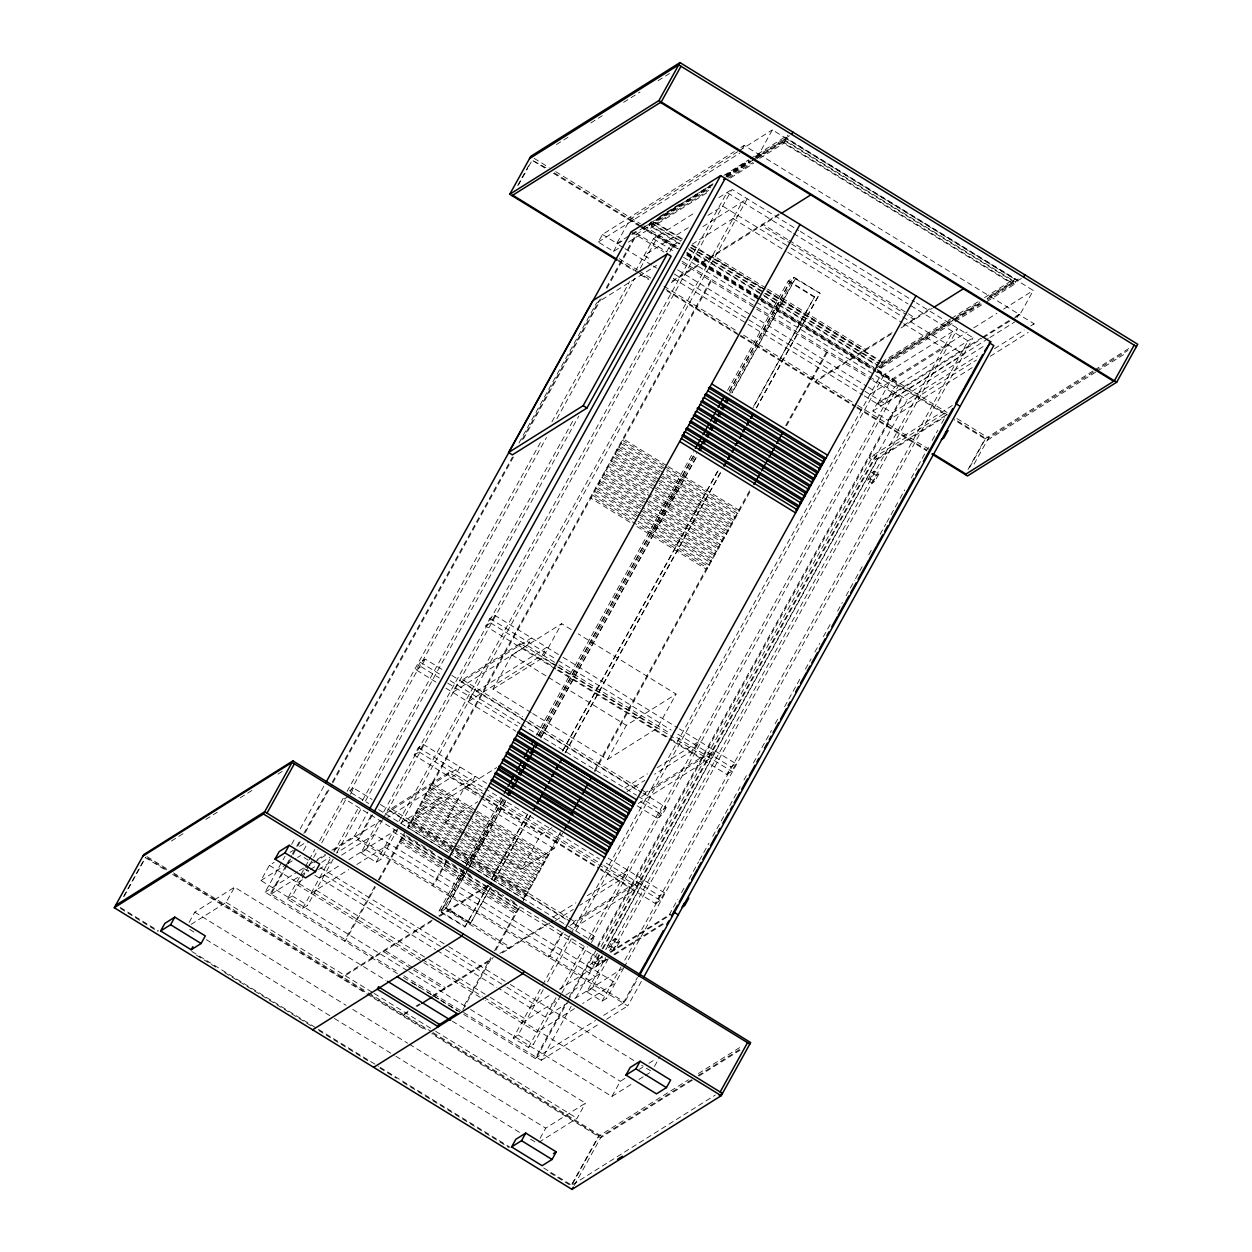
<?xml version="1.0" encoding="UTF-8"?>
<svg xmlns="http://www.w3.org/2000/svg" width="1252" height="1252" viewBox="0 0 1252 1252"><rect width="100%" height="100%" fill="white"/><g stroke="black" fill="none" stroke-linecap="round" stroke-linejoin="round"><path stroke-width="0.75" stroke-dasharray="5 3.75" d="M123.494 896.651L143.291 860.922M517.686 185.484L529.94 163.402M124.23 896.182L145.921 857.057M518.438 185.014L527.859 168.034M528.798 166.328L531.615 161.226M189.162 922.317L194.764 912.192L234.547 887.198L385.898 980.347M191.118 924.383L226.127 902.379L234.547 887.198M618.457 248.334L613.511 251.433L598.253 242.043L602.462 234.453L734.282 151.633M407.307 970.582L260.932 880.516L269.352 865.335L274.125 862.346M623.355 247.63L616.704 243.53L630.163 219.241L737.647 151.711M613.511 251.433L617.705 243.843L622.651 240.744M397.479 973.633L265.111 892.191L285.033 856.258M291.669 844.286L295.456 837.447M300.198 828.887L323.908 786.131M519.001 442.926L596.531 303.078L656.517 265.377M285.816 865.914L269.696 895.008L298.993 876.603M286.755 864.209L291.497 855.664M292.452 853.942L300.042 840.264M303.829 833.425L328.478 788.932M332.281 782.093L512.444 457.058M521.928 439.953L599.692 299.682M606.328 287.71L635.719 234.672L710.76 187.628M287.303 864.991L271.183 894.069L397.307 971.677M288.257 863.27L292.045 856.431M292.999 854.725L296.787 847.87M297.741 846.164L300.574 841.031M305.316 832.486L331.874 784.581M332.829 782.876L513.93 456.135M523.414 439.014L601.179 298.743M606.86 288.476L637.205 233.733L667.113 252.137M679.413 243.983L649.131 225.344L651.666 220.79L683.138 240.165M303.532 850.468L308.195 842.033M333.204 859.154L307.601 905.337L302.624 908.467L287.365 899.077L304.439 868.293M305.394 866.572L308.227 861.439M309.181 859.733L314.862 849.466M319.604 840.921L343.314 798.15M347.117 791.311L541.506 440.61M551.929 421.799L629.693 281.512M635.374 271.246L653.403 238.756L695.955 212.011M436.025 682.09L416.071 669.82L420.281 662.23L425.257 659.1L443.537 670.352M287.365 899.077L292.342 895.947L308.462 866.869M309.416 865.163L317.945 849.764M321.733 842.925L345.442 800.153M350.184 791.608L546.467 437.496M556.905 418.669L634.654 278.398M640.351 268.131L658.364 235.626L676.941 247.051M350.357 794.206L353.737 788.134L372.016 799.386M416.071 669.82L421.048 666.69L425.257 659.1M302.624 908.467L330.121 858.856M333.924 852.017L358.573 807.54M362.36 800.701L573.823 419.201M666.753 251.558L668.646 248.146L681.745 239.915M336.991 852.315L361.656 807.837M365.443 800.998L578.8 416.087M669.836 251.855L673.623 245.016M331.843 850.264L354.629 835.96L367.9 812M370.983 815.756L357.712 839.716L627.784 1005.904L641.807 980.598M372.47 814.817L359.199 838.777L336.412 853.082M742.499 148.456L744.173 145.42L759.432 154.81L757.742 157.846M483.992 798.087L414.162 755.112L418.371 747.522L423.348 744.392L486.527 783.283M555.512 669.053L485.682 626.078L489.892 618.488L494.869 615.374L561.365 656.298M398.026 828.746L381.203 859.107L376.226 862.237L360.967 852.847L378.98 820.342M383.722 811.781L726.989 192.511L791.984 232.512M414.162 755.112L419.138 751.982L423.348 744.392M485.682 626.078L490.659 622.964L494.869 615.374M360.967 852.847L365.944 849.717L382.768 819.356M383.002 818.933L731.966 189.396L798.62 230.415M485.416 795.004L448.795 772.468L391.109 808.698L389.857 810.983L569.629 921.597M556.937 665.97L520.316 643.434L462.63 679.679L461.378 681.949L526.294 721.903M755.613 156.265L758.915 154.184L772.374 129.895L1033.291 290.464L1019.832 314.737L1011.569 319.933M376.226 862.237L394.239 829.732M398.981 821.171L742.248 201.901M401.11 823.19L747.225 198.786L701.386 227.567M756.083 158.175L782.406 141.632L784.926 137.078L1016.859 279.791L1014.323 284.345L984.714 302.953M374.802 886.275L344.457 941.003L345.943 940.08L375.35 887.042M378.401 879.765L404.615 832.47M407.041 828.104L710.479 280.683L711.981 279.744L408.215 827.744L452.942 855.272M379.137 880.203L403.801 835.726M531.13 712.544L492.991 689.069L511.912 654.921L561.647 623.684L571.585 629.803M448.795 772.468L447.527 774.738L484.148 797.274M520.316 643.434L519.064 645.719L555.669 668.239M463.663 833.253L445.415 822.016L464.351 787.868L496.668 767.57M492.991 689.069L542.711 657.832L561.647 623.684M446.698 860.061L432.472 885.712L433.959 884.773L447.246 860.828M488.123 885.727L464.915 927.012L438.967 911.049L461.675 870.077M465.462 863.238L502.381 796.663M536.435 735.206L693.53 451.8M727.6 390.342L788.165 281.074L794.128 277.334L820.076 293.297L756.662 407.683M465.102 867.605L440.501 911.988L446.463 908.232L468.232 868.966M466.041 865.899L503.899 797.602M537.969 736.145L694.109 454.445M729.133 391.281L789.699 282.013L795.662 278.273L732.248 392.659M462.755 872.409L440.986 911.675L465.4 926.699M466.542 865.586L503.445 798.995M538.47 735.832L694.61 454.132M729.619 390.968L790.184 281.7L814.598 296.724L753.094 407.698M438.967 911.049L444.93 907.293L464.805 871.455M468.592 864.616L504.556 799.746M539.565 736.583L696.66 453.177M729.775 393.425L794.128 277.334M468.671 867.573L445.962 908.545L470.376 923.569L489.798 889.123M469.625 865.868L506.528 799.292M540.598 737.835L696.738 456.135M731.763 392.971L795.161 278.586L820.076 293.297M469.171 867.26L507.029 798.979M541.099 737.522L697.239 455.822M464.915 927.012L487.623 886.04M491.41 879.201L527.374 814.332M562.383 751.169L718.523 469.469M753.548 406.305L814.598 296.724M491.895 878.888L527.859 814.019M562.884 750.856L719.024 469.156M470.376 923.569L490.252 887.715M494.039 880.892L530.942 814.316M565.012 752.843L721.152 471.159M756.177 407.995L819.575 293.61M494.54 880.579L530.488 815.709M565.513 752.53L721.653 470.846M465.321 834.27L521.708 868.966L540.645 834.818L551.96 827.713M464.195 1005.559L490.768 957.623M494.556 950.784L519.22 906.307M560.348 832.111L522.694 900.032L524.181 899.092L454.601 856.29M594.418 770.622L751.263 487.685M785.677 425.602L826.445 352.047L827.948 351.108L785.27 428.09M462.864 1009.722L492.083 956.997M495.855 950.19L520.707 905.368M521.661 903.662L560.536 833.519M594.669 771.936L751.137 489.673M521.708 868.966L554.041 848.668L562.555 833.3M532.789 713.562L607.423 759.495L626.36 725.331L676.08 694.093L578.221 633.888M607.423 759.495L657.143 728.257L676.08 694.093M561.71 933.131L548.439 957.076L549.925 956.137L563.212 932.192M572.947 923.647L574.214 921.378L631.9 885.133L487.075 796.022M644.483 794.613L645.735 792.344L703.421 756.098L675.125 738.696M953.116 320.34L879.076 366.852L881.064 368.072L883.583 363.518L766.787 291.638M560.927 994.698L533.43 1044.309L528.454 1047.423L513.195 1038.033L541.647 986.717M542.585 985.011L570.083 935.401M571.037 933.679L879.217 377.713L957.78 328.353L611.68 952.756M513.195 1038.033L518.172 1034.919L543.775 988.72M547.562 981.881L572.211 937.404M576.014 930.565L884.194 374.583M972.194 367.65L888.153 420.437L872.894 411.047L877.104 403.457L980.926 338.243M864.318 395.898L877.621 404.083L891.08 379.794L967.154 332.015M528.454 1047.423L555.951 997.813M560.693 989.268L584.402 946.496M588.19 939.657L894.476 387.103L973.039 337.743L916.339 302.843M637.205 805.881L657.159 818.166L661.369 810.576L666.33 807.446L643.058 793.126M561.866 992.977L587.47 946.794M591.273 939.955L899.452 383.973L877.558 370.498M591.445 942.553L594.81 936.48L571.538 922.161M657.159 818.166L662.12 815.036L666.33 807.446M888.153 420.437L892.363 412.847L976.403 360.06M463.741 1014.417L535.183 1058.378L565.528 1003.634M569.331 996.795L593.98 952.318M597.767 945.463L901.221 398.042L984.338 345.834M631.9 885.133L630.632 887.418L600.678 868.982M703.421 756.098L702.153 758.383L557.343 669.272M536.685 1057.439L567.031 1002.696M567.97 1000.99L596.625 949.298M597.58 947.592L902.708 397.103M597.314 953.304L591.648 963.539L596.218 966.356L601.899 956.121M601.101 946.481L873.52 455.024L878.106 457.841L605.686 949.298M605.702 959.408L597.564 964.525L594.512 962.663L601.132 950.706M602.087 949L874.71 457.168L946.402 412.127M403.927 975.746L541.255 1060.256L571.178 1006.279M575.857 997.844L602.149 950.409M603.088 948.703L907.277 399.92L977.483 355.834M597.564 964.525L602.29 955.996M606.078 949.157L877.762 459.046L944.556 417.072M608.456 947.795L612.666 940.205L615.155 938.64L619.724 941.457L615.53 949.047L613.042 950.612L608.456 947.795L610.945 946.23L615.155 938.64M867.62 480.252L871.83 472.661L874.319 471.096L878.888 473.913L874.678 481.504L872.206 483.069L867.62 480.252L870.109 478.687L874.319 471.096M623.84 967.718L607.017 998.063L602.04 1001.193L586.781 991.803L605.749 957.592M609.552 950.753L952.819 331.483M586.781 991.803L591.758 988.689L608.582 958.328M613.042 950.612L617.236 943.022L619.724 941.457M872.206 483.069L876.4 475.478L878.888 473.913M600.381 869.702L655.25 903.459L659.46 895.869L664.421 892.754L607.893 857.964M673.56 741.7L726.77 774.425L730.98 766.834L735.957 763.72L679.413 728.93M602.04 1001.193L621.008 966.982M624.811 960.143L968.078 340.873L909.703 304.956M655.25 903.459L660.227 900.344L664.421 892.754M726.77 774.425L731.747 771.31L735.957 763.72M624.091 967.28L973.039 337.743M540.097 1138.271L545.7 1128.146L585.482 1103.153L452.426 1021.272M669.21 914.821L677.723 899.452M681.511 892.629L685.298 885.806M689.085 878.982L698.538 861.908M699.477 860.202L708.945 843.144M712.732 836.32L740.151 786.835M743.938 779.996L747.726 773.173M753.407 762.938L771.373 730.511M775.16 723.687L778.947 716.864M784.613 706.629L799.746 679.32M805.427 669.084L811.108 658.849M814.88 652.01L819.622 643.481M823.393 636.658L830.968 623.011M837.588 611.07L842.314 602.525M846.102 595.702L854.615 580.349M855.554 578.643L862.174 566.687M868.81 554.746L871.642 549.628M880.156 534.275L885.821 524.025M886.776 522.319L899.077 500.143M900.016 498.437L904.742 489.908M911.362 477.951L917.043 467.716M917.982 466.01L928.389 447.246M932.177 440.422L937.858 430.172M941.645 423.348L946.371 414.819M623.199 1003.087L637.424 977.421M603.62 1015.388L624.701 1002.148L637.972 978.203M1017.14 317.46L1018.831 314.424L1034.089 323.814L1032.399 326.85M538.876 1142.325L577.078 1118.333L585.482 1103.153M470.502 1009.472L611.884 1096.47L620.303 1081.29L625.077 1078.285M571.945 1184.016L598.346 1136.378L688.506 1079.74M968.046 469.437L984.995 438.857L1093.184 370.889M969.737 467.278L985.731 438.388L954.087 418.919M574.23 1185.425L601.476 1136.268L691.636 1079.631M974.103 464.054L988.548 437.997L1093.466 372.079M654.467 1066.422L660.07 1056.297M556.404 144.559L569.519 136.311M590.834 122.931L602.306 115.716M623.621 102.335L640.007 92.038M658.051 80.707L669.523 73.492M740.871 147.501L744.173 145.42M739.306 150.678L772.374 129.895M598.253 242.043L739.963 153.01M724.032 175.327L748.727 159.818M750.261 158.863L787.962 135.169M616.704 243.53L629.928 235.22M631.587 234.187L638.207 230.024M659.694 216.518L681.198 203.012M725.847 174.967L748.993 160.428M642.448 228.067L712.936 183.794M726.05 175.546L748.993 161.132M755.551 157.016L791.624 134.355M632.542 234.531L713.296 183.794M726.473 175.515L749.541 161.023M756.13 156.891L759.432 154.81M712.873 184.811L653.638 222.011L651.118 226.565L708.71 190.398M726.035 176.548L750.715 161.038M752.358 160.006L786.913 138.299L784.378 142.853L759.698 158.362M649.131 225.344L710.009 187.111M726.457 176.767L754.424 159.207M727.271 177.252L750.386 162.729M756.99 158.581L785.051 140.944L1013.009 281.23L986.592 297.82M728.445 177.987L753.125 162.494M628.332 242.121L709.086 191.384M730.511 177.94L753.579 163.433M718.867 197.613L731.966 189.396M688.334 227.692L644.138 255.455L651.776 260.15M707.975 215.344L722.701 206.095L789.37 247.113M692.137 244.265L737.96 215.485M672.089 281.043L778.963 213.904M671.244 282.561L779.746 214.405M891.987 332.641L816.507 380.06L815.662 381.578L892.801 333.126M903.474 325.426L931.551 307.804M901.002 327.977L932.333 308.289M881.596 362.298L950.706 318.884M951.536 318.352L978.673 301.309M984.557 297.616L1014.871 278.57L1012.352 283.124L987.672 298.633M880.938 364.191L950.284 320.637M956.872 316.49L979.987 301.967M877.229 367.509L951.035 321.138M952.678 320.105L979.017 303.563M987.108 298.477L1018.252 278.914M954.76 319.307L979.44 303.798M879.139 367.791L953.054 321.357M954.697 320.324L980.926 303.845M987.484 299.729L1021.961 278.069M881.064 368.072L953.461 322.593M955.104 321.561L983.07 303.986M973.774 327.852L996.921 313.313M1003.541 309.15L1033.291 290.464M869.968 394.411L948.531 345.051M171.399 841.047L184.513 832.799M205.829 819.418L217.3 812.204M240.259 797.79L255.017 788.525M277.96 774.096L284.517 769.98M982.57 337.211L1008.94 320.637M1015.528 316.506L1018.831 314.424M877.621 404.083L981.803 338.635M983.462 337.602L1009.91 320.981M872.894 411.047L988.251 338.588M989.894 337.555L1014.621 322.014M994.526 348.666L1024.199 330.027M1030.787 325.896L1034.089 323.814M990.332 356.257L1028.221 332.453M952.303 405.523L869.044 457.825L873.63 460.642L947.091 414.49M353.737 788.134L348.76 791.264L368.714 803.534M348.275 796.507L344.55 798.854L583.964 946.168M290.041 852.346L293.218 850.343M299.588 846.352L305.957 842.346M260.932 880.516L286.395 864.522M287.991 863.52L295.941 858.528M297.538 857.526L300.715 855.523M385.381 813.784L459.969 766.928L455.759 774.518L387.65 817.306M1094.827 369.856L1129.257 348.228M265.111 892.191L297.663 871.736M299.291 870.719L307.429 865.601M309.056 864.584L315.567 860.5M317.194 859.467L325.332 854.365M1095.093 371.046L1127.88 350.45M305.832 867.683L312.39 863.583M314.017 862.55L325.473 855.351M333.658 850.202L381.124 820.389M1095.469 372.298L987.28 440.266L954.071 419.827M1097.112 371.265L1126.628 352.735M300.621 875.571L308.743 870.469M310.371 869.451L315.254 866.384M321.764 862.284L329.902 857.182M302.327 879.78L295.785 883.896L422.127 961.646M318.697 869.498L333.423 860.249M341.608 855.1L374.348 834.536L615.436 982.883L582.696 1003.462M400.64 823.174L475.228 776.318L471.018 783.908L404.537 825.678M319.463 878.106L339.104 865.774M348.917 859.592L396.383 829.779M404.427 834.568L402.941 835.507L518.907 906.871L520.394 905.932M311.044 893.286L348.682 869.639M356.867 864.49L389.607 843.926M445.415 822.016L477.748 801.718M624.748 788.04L647.44 773.783M657.175 767.664L699.336 741.184L695.126 748.774L654.593 774.237M627.017 791.561L644.858 780.356M432.253 920.017L342.093 976.654L341.248 978.172L431.408 921.535M438.81 915.901L486.386 886.009M439.608 916.386L490.424 884.46M641.619 796.413L714.595 750.574L710.385 758.164L635.797 805.02M553.212 917.074L575.92 902.817M587.266 895.681L627.815 870.218L623.606 877.808L579.817 905.306M408.042 1011.115L402.283 1015.732L408.841 1011.616M416.133 1006.045L419.514 1003.916M432.378 995.825L493.288 957.577M499.845 953.445L547.421 923.553M416.916 1006.53L420.312 1004.401M433.161 996.326L492.443 959.095M502.287 952.913L549.831 923.037M555.497 920.58L573.338 909.375M570.098 925.447L643.058 879.608L638.864 887.198L570.755 929.97M594.81 936.48L589.833 939.61L564.902 924.258M601.852 957.123L587.172 966.356L591.742 969.173L606.438 959.94M610.021 952.005L670.43 914.054M594.512 962.663L602.65 957.53M610.804 952.412L671.088 914.555M613.856 954.29L664.358 922.567M530.019 1007.672L551.303 994.307M559.487 989.174L607.345 959.095M614.607 954.822L665.203 923.021M521.615 1022.853L559.253 999.206M565.794 995.09L600.178 973.508M568.189 1002.664L545.277 1017.062L498.515 988.298M574.746 998.564L622.213 968.735M574.512 1008.596L536.873 1032.243L485.134 1000.411M535.183 1058.378L595.451 1020.521M541.255 1060.256L600.021 1023.338M606.563 1019.238L627.784 1005.904M639.396 1069.286L642.573 1067.299M648.943 1063.292L655.297 1059.302M611.884 1096.47L632.573 1083.481M638.927 1079.474L643.7 1076.47M645.296 1075.484L651.666 1071.477L641.681 1065.342M698.35 1073.559L742.608 1045.749M698.193 1075.515L742.467 1047.705M692.434 1080.116L600.647 1137.786L431.737 1033.855M698.992 1076L739.979 1050.256M572.649 1184.689L715.268 1095.093M783.658 139.348L1015.591 282.076M782.406 141.632L1014.323 284.345M758.915 154.184L1019.832 314.737M800.278 231.432L914.68 301.826M793.643 233.529L908.044 303.923M787.508 239.476L762.64 224.155L761.795 225.673L789.981 243.029M789.167 240.494L915.212 318.055L914.383 319.573L907.747 315.488M791.64 244.046L906.088 314.471M791.014 248.131L963.79 354.441L885.227 403.801L864.991 391.344M732.999 218.599L786.053 251.245M787.711 252.278L902.113 322.672M903.772 323.689L943.554 348.181M788.165 281.074L814.113 297.037M765.974 288.054L712.904 255.408L712.059 256.926L765.144 289.572M767.632 289.087L865.492 349.292L864.647 350.81L766.803 290.605M682.528 239.054L654.233 221.651L651.713 226.205L680.008 243.608M692.512 245.189L765.723 290.245M767.382 291.262L880.532 360.889M691.417 245.267L760.997 288.085M652.981 223.92L681.26 241.323M691.245 247.473L879.28 363.174M650.398 223.075L680.212 241.417M690.149 247.536L879.014 363.753M688.318 248.725L761.529 293.782M763.204 294.799L878.012 365.443M689.382 250.118L762.609 295.175M764.268 296.192L877.417 365.819M534.119 158.362L549.049 167.549M555.7 171.649L640.382 223.748M643.7 225.798L676.831 246.19M686.769 252.294L758.008 296.129M759.667 297.147L873.974 367.493M877.292 369.528L947.028 412.44M956.997 418.575L988.548 437.997M686.894 253.17L759.839 298.07M761.498 299.087L875.899 369.481M630.163 219.241L638.473 224.358M640.132 225.376L678.365 248.898M686.675 254.015L756.474 296.959M758.133 297.992L871.142 367.525M877.793 371.625L891.08 379.794M545.888 167.737L531.818 160.006L546.811 169.223M554.229 172.854L677.52 248.725M687.505 254.876L759.15 298.962M760.825 299.995L875.774 370.733M877.449 371.75L947.42 414.819M553.478 173.324L638.442 225.61M640.116 226.643L676.769 249.195M686.769 255.345L871.705 369.152M873.364 370.169L947.435 415.742M653.403 238.756L675.282 252.215M683.576 257.317L754.862 301.184M756.521 302.217L894.476 387.103M682.074 261.339L867.808 375.647M869.483 376.664L907.277 399.92M631.149 231.855L663.967 252.059M682.246 263.296L871.314 379.638M872.973 380.671L901.221 398.042M677.629 269.869L750.59 314.768M752.249 315.786L866.65 386.179M868.309 387.197L874.929 391.281M674.327 274.016L863.332 390.327M602.462 234.453L617.705 243.843M877.104 403.457L892.363 412.847M625.014 248.647L651.603 265.001M653.262 266.034L656.58 268.069M673.2 278.304L746.333 323.298M747.992 324.315L862.659 394.881M619.333 258.726L637.503 269.916M639.146 270.933L650.711 278.038M663.92 286.176L736.896 331.076M743.532 335.16L856.149 404.459M857.808 405.476L928.812 449.171M617.752 259.79L636.079 271.074M636.658 271.434L651.525 280.573M666.064 289.525L855.304 405.977M856.963 406.994L926.323 449.671M618.676 261.292L633.668 270.51M640.335 274.611L648.661 279.744M666.987 291.027L738.633 335.098M740.292 336.131L855.257 406.869M856.916 407.902L926.903 450.955M874.71 457.168L877.762 459.046M871.83 472.661L876.4 475.478M870.109 478.687L874.678 481.504M666.706 465.634L623.621 439.139L622.134 440.078L663.544 465.556M668.349 466.652L739.588 510.487L738.101 511.426L665.203 466.573M665.015 468.671L621.947 442.175L620.444 443.114L665.188 470.627M666.674 469.688L737.913 513.523L736.411 514.462L666.831 471.644M659.757 472.38L618.347 446.901L619.834 445.962L735.8 517.326L734.314 518.265L661.416 473.412M659.131 479.297L616.047 452.801L614.56 453.74L655.97 479.219M660.774 480.314L732.013 524.15L730.526 525.089L657.629 480.236M657.441 482.333L614.372 455.838L612.885 456.777L657.613 484.289M659.1 483.35L730.339 527.186L728.836 528.125L659.256 485.307M655.344 486.136L612.259 459.625L610.773 460.564L652.182 486.042M657.003 487.153L728.226 530.989L726.739 531.928L653.841 487.075M653.654 489.172L610.585 462.661L609.098 463.6L648.849 488.061M655.312 490.189L726.551 534.025L725.049 534.964L655.485 492.146M648.239 490.925L608.472 466.464L606.985 467.403L648.411 492.881M654.859 494.994L724.438 537.812L722.952 538.751L650.054 493.898M651.525 497.013L606.797 469.5L605.311 470.439L650.038 497.952M653.184 498.03L722.764 540.848L721.262 541.787L651.697 498.969M647.769 499.798L604.7 473.287L603.198 474.226L644.623 499.704M649.428 500.816L720.651 544.651L719.164 545.59L646.267 500.737M646.079 502.834L603.01 476.323L601.523 477.262L646.251 504.791M647.738 503.852L718.977 547.687L717.49 548.626L647.91 505.808M640.836 506.544L599.411 481.05L600.913 480.126L716.864 551.475L715.377 552.414L642.479 507.561M640.195 513.461L597.126 486.95L595.623 487.889L637.049 513.367M641.853 514.478L713.077 558.314L711.59 559.253L638.708 514.4M638.504 516.497L595.436 489.986L593.949 490.925L638.677 518.453M640.163 517.514L711.402 561.35L709.915 562.289L640.335 519.47M636.407 520.284L593.338 493.789L591.836 494.712L631.603 519.189M638.066 521.302L709.305 565.137L707.803 566.076L638.223 523.258M629.913 522.225L590.162 497.748L591.648 496.825L707.615 568.173L706.128 569.112L636.548 526.294M563.04 657.316L677.755 727.913M489.892 618.488L556.404 659.413M558.063 660.446L671.119 730.01M677.77 734.11L730.98 766.834M490.659 622.964L557.171 663.889M558.83 664.906L670.227 733.453M676.878 737.553L731.747 771.31M558.595 666.987L673.451 737.663M542.711 657.832L555.982 666.001M557.641 667.019L657.143 728.257M557.187 670.07L671.901 740.668M511.912 654.921L546.748 676.346M548.407 677.363L626.36 725.331M462.63 679.679L522.553 716.551M529.22 720.651L645.735 792.344M451.847 675.47L641.4 792.109M527.953 722.92L641.149 792.579M420.281 662.23L441.893 675.532M450.204 680.65L520.034 723.609M521.693 724.642L636.423 795.223M638.082 796.256L661.369 810.576M421.048 666.69L439.327 677.942M447.653 683.06L517.483 726.035M640.508 801.749L662.12 815.036M445.994 688.24L515.824 731.199M418.371 747.522L483.209 787.43M484.884 788.447L599.598 859.044M606.25 863.129L659.46 895.869M419.138 751.982L482.317 790.873M488.969 794.957L602.024 864.522M603.699 865.555L660.227 900.344M485.823 798.307L599.004 867.949M485.666 799.105L598.722 868.669M464.351 787.868L479.281 797.054M480.94 798.072L540.645 834.818M482.724 804.786L554.041 848.668M475.697 810.216L432.613 783.721L431.126 784.66L472.536 810.138M477.341 811.249L548.579 855.085L547.093 856.008L474.195 811.155M474.007 813.252L430.938 786.757L429.452 787.696L474.179 815.208M475.666 814.285L546.905 858.121L545.403 859.044L475.823 816.241M468.749 816.977L427.339 791.483L428.826 790.544L544.792 861.908L543.305 862.847L470.408 817.994M470.22 820.091L427.151 793.58L425.664 794.519L470.392 822.048M471.879 821.109L543.118 864.944L541.615 865.883L472.051 823.065M468.123 823.879L425.038 797.383L423.552 798.322L464.977 823.8M469.782 824.912L541.005 868.731L539.518 869.671L466.62 824.818M466.433 826.915L423.364 800.419L421.877 801.358L461.628 825.819M468.091 827.948L539.33 871.768L537.828 872.707L468.264 829.904M464.335 830.718L421.267 804.207L419.764 805.146L461.19 830.639M465.994 831.735L537.218 875.571L535.731 876.51L462.833 831.657M462.645 833.754L419.577 807.243L418.09 808.182L462.817 835.71M464.304 834.771L535.543 878.607L534.056 879.546L464.476 836.727M460.548 837.541L417.479 811.046L415.977 811.985L457.403 837.463M462.207 838.574L533.43 882.394L531.943 883.333L459.046 838.48M458.858 840.577L415.789 814.082L414.302 815.021L459.03 842.533M460.517 841.61L531.756 885.43L530.269 886.369L460.689 843.566M456.761 844.38L413.692 817.869L412.19 818.808L451.956 843.285M458.42 845.397L529.643 889.233L528.156 890.172L453.615 844.302M612.666 940.205L617.236 943.022M455.071 847.416L412.002 820.905L410.515 821.844L453.584 848.355M456.73 848.433L527.968 892.269L526.482 893.208L455.243 849.372M391.109 808.698L452.708 846.602M454.366 847.62L567.563 917.278M569.222 918.295L574.214 921.378M610.945 946.23L615.53 949.047M380.326 804.504L453.49 849.513M455.149 850.546L569.879 921.128M449.828 851.125L408.402 825.647L409.905 824.708L525.871 896.056L524.369 896.995L451.487 852.142M378.683 809.668L448.513 852.643M455.165 856.728L563.901 923.647M406.086 835.585L432.597 851.908M444.194 859.044L470.689 875.351M487.263 885.54L503.82 895.743M510.456 899.812L517.076 903.897M393.05 831.876L603.62 961.442M384.63 847.056L595.201 976.623M354.629 835.96L624.701 1002.148M365.944 849.717L381.203 859.107M591.758 988.689L607.017 998.063M444.93 907.293L470.877 923.256M304.048 857.573L310.699 861.673M320.684 867.808L447.089 945.589M448.748 946.622L508.625 983.462M510.284 984.479L635.03 1061.242M324.425 874.976L443.803 948.437M445.462 949.454L505.151 986.185M506.81 987.218L534.995 1004.558M304.205 868.716L308.774 871.533M314.878 875.289L435.524 949.517M437.167 950.55L496.856 987.28M316.02 890.156L427.104 958.516M428.763 959.533L488.452 996.263M490.111 997.296L526.576 1019.738M269.352 865.335L420.703 958.469M422.378 959.501L482.255 996.342M483.914 997.359L620.303 1081.29M423.786 962.663L483.475 999.393M412.393 967.358L384.348 950.096L383.519 951.614L411.564 968.876M414.052 968.375L445.383 987.656L444.554 989.174L413.207 969.893M292.342 895.947L307.601 905.337M518.172 1034.919L533.43 1044.309M408.966 971.599L468.843 1008.455M412.377 982.804L438.889 999.112M440.547 1000.129L460.423 1012.367M403.379 977.452L419.874 987.593M426.478 991.662L457.825 1010.943M226.127 902.379L372.501 992.445M374.16 993.478L434.037 1030.318M435.696 1031.335L577.078 1118.333M147.032 856.634L166.876 868.841M173.48 872.91L366.836 991.881M368.479 992.899L431.22 1031.507M432.879 1032.524L601.476 1136.268M147.595 858.074L167.58 870.375M174.247 874.475L369.183 994.432M370.842 995.45L425.821 1029.285M432.488 1033.385L599.098 1135.908L571.757 1185.253L543.431 1167.819M145.169 857.526L166.031 870.359M172.635 874.428L365.099 992.852M366.773 993.869L425.43 1029.973M194.764 912.192L346.115 1005.325M352.767 1009.425L407.651 1043.198M409.326 1044.231L545.7 1128.146M189.678 929.422L196.329 933.522M206.314 939.657L332.719 1017.438M334.378 1018.471L394.255 1055.311M395.914 1056.328L520.66 1133.091M530.645 1139.226L537.296 1143.326M120.239 907.418L158.566 930.987M191.885 951.504L316.834 1028.393M318.509 1029.41L378.48 1066.328M380.154 1067.346L510.112 1147.317M120.505 908.498L157.815 931.457M196.533 955.292L216.377 967.499M224.64 972.585L312.765 1026.812M318.853 1030.553L368.338 1061.007M379.888 1068.112L396.43 1078.285M403.034 1082.354L508.828 1147.458M550.144 1172.889L571.648 1186.113M456.902 684.766L452.692 692.356L527.28 645.5L531.49 637.91L456.902 684.766M472.16 694.156L467.951 701.746L542.539 654.874L546.748 647.3L472.16 694.156M786.319 138.675L783.783 143.229L1011.741 283.5L1014.277 278.946L786.319 138.675M448.998 909.484L448.153 911.002L509.188 948.562L510.033 947.044L448.998 909.484M618.159 448.998L616.657 449.938L732.623 521.302L734.126 520.362L618.159 448.998M599.223 483.162L597.736 484.086L713.703 555.45L715.189 554.511L599.223 483.162M402.33 838.37L400.828 839.309L516.794 910.658L518.297 909.719L402.33 838.37M400.64 841.407L399.153 842.346L515.12 913.694L516.606 912.755L400.64 841.407"/><path stroke-width="1.5" d="M114.276 907.731L143.73 854.6L292.905 760.872L750.652 1042.556L721.215 1095.688L572.023 1189.4L114.276 907.731L263.452 814.003L292.905 760.872M617.001 260.26L509.752 194.263L530.785 156.312L679.977 62.6L1137.724 344.269L1116.69 382.22L967.514 475.948L931.895 454.022M160.647 930.972L164.857 923.381L174.795 917.137L205.312 935.917L201.118 943.507L191.165 949.752L160.647 930.972L170.601 924.727L174.795 917.137M509.752 194.263L658.928 100.551L679.977 62.6M191.165 949.752L192.855 946.715M267.005 813.143L294.361 763.798M680.994 66.278L661.228 101.96L512.037 195.672M275.017 859.122L279.227 851.532L289.165 845.288L319.683 864.068L315.488 871.658L305.535 877.902L275.017 859.122L284.971 852.878L289.165 845.288M508.562 452.52L592.712 300.73L667.3 253.874L671.119 256.206L586.969 408.011L512.381 454.867L508.562 452.52L583.166 405.664L667.3 253.874M325.802 782.703L631.149 231.855L720.651 175.624L990.723 341.812L638.927 976.482M369.794 808.589L720.651 175.624M374.379 811.406L725.221 178.441L723.734 179.38M791.624 134.355L792.876 132.086M449.061 857.557L799.997 224.452M504.259 793.252L506.152 789.84M508.046 786.413L513.727 776.177M516.575 771.06L521.302 762.515M524.134 757.397L528.876 748.868M531.709 743.735L533.602 740.323M695.423 448.388L701.104 438.137M702.998 434.726L708.679 424.491M710.573 421.079L716.238 410.828M718.132 407.416L723.812 397.166M507.389 794.629L509.282 791.201M511.176 787.79L513.07 784.378M514.963 780.966L516.857 777.555M518.751 774.143L520.644 770.716M522.538 767.304L524.432 763.892M526.325 760.48L528.219 757.069M530.112 753.641L535.778 743.406M698.553 449.765L704.234 439.515M706.128 436.103L708.022 432.691M709.915 429.279L711.809 425.868M713.703 422.44L715.581 419.029M717.474 415.617L719.368 412.205M721.262 408.794L723.155 405.366M725.049 401.955L726.942 398.543M508.922 795.568L510.816 792.14M512.71 788.729L518.391 778.494M520.269 775.082L525.95 764.831M527.843 761.419L533.524 751.169M535.418 747.757L537.311 744.345M700.087 450.704L701.965 447.293M703.859 443.865L705.752 440.454M707.646 437.042L709.54 433.63M711.433 430.218L713.327 426.807M715.221 423.379L717.114 419.968M719.008 416.556L720.902 413.144M722.795 409.733L724.689 406.305M726.583 402.894L728.476 399.482M463.083 933.789L461.816 936.073L312.64 1029.786M490.424 884.46L491.269 882.942M537.562 802.36L539.455 798.948M551.756 776.756L553.65 773.345M556.498 768.212L558.392 764.8M724 466.041L725.894 462.614M727.788 459.202L729.681 455.791M735.347 445.555L737.24 442.128M742.921 431.893L744.815 428.481M746.708 425.07L748.602 421.642M750.496 418.231L752.389 414.819M533.336 810.576L535.23 807.164M537.124 803.753L542.789 793.518M544.683 790.09L546.576 786.679M548.47 783.267L550.364 779.855M552.257 776.443L554.151 773.032M556.044 769.604L557.938 766.193M559.832 762.781L561.725 759.369M724.485 465.728L726.379 462.301M728.273 458.889L730.166 455.478M732.06 452.066L733.954 448.654M735.847 445.243L737.741 441.815M739.635 438.403L741.528 434.992M743.422 431.58L745.316 428.168M747.209 424.757L749.103 421.329M750.997 417.918L752.89 414.506M570.959 814.708L580.772 797.008M582.337 794.175L588.033 783.908M589.927 780.481L592.133 776.522M753.97 484.54L760.261 473.193M761.56 470.846L767.789 459.625M769.151 457.168L775.301 446.056M776.741 443.474L782.829 432.488M564.449 829.873L566.342 826.461M568.236 823.049L570.13 819.637M524.118 971.349L522.851 973.618L373.675 1067.346M551.459 922.02L552.304 920.502M605.326 854.427L607.236 851.016M609.129 847.588L614.81 837.322M616.72 833.91L622.4 823.644M624.294 820.216L626.188 816.805M628.097 813.377L629.991 809.95M631.884 806.538L633.778 803.111M795.928 510.581L797.821 507.17M799.731 503.742L805.412 493.476M807.305 490.048L809.215 486.637M811.108 483.209L816.789 472.943M818.683 469.531L824.379 459.265M565.012 928.921L915.948 295.816M511.598 1146.926L515.793 1139.336L525.746 1133.091L556.264 1151.871L552.054 1159.462L542.116 1165.706L511.598 1146.926L521.536 1140.682L525.746 1133.091M1023.541 277.068L1024.809 274.798M639.099 974.416L645.969 962.021M646.58 960.91L653.544 948.343M654.06 947.42L657.347 941.504M657.801 940.675L663.403 930.549M666.831 924.383L668.725 920.971M671.557 915.838L677.473 905.18M679.147 902.144L689.774 882.989M691.667 879.577L697.333 869.342M698.115 867.933L701.12 862.518M702.857 859.388L708.695 848.856M710.447 845.695L716.254 835.209M718.022 832.017L720.041 828.386M722.873 823.268L728.554 813.033M730.448 809.621L732.342 806.194M734.157 802.939L739.901 792.547M741.732 789.245L747.475 778.9M749.322 775.567L755.034 765.254M756.912 761.873L758.822 758.415M764.487 748.195L767.335 743.062M769.229 739.65L771.138 736.207M773.016 732.827L778.713 722.529M780.575 719.164L786.303 708.835M788.15 705.518L790.09 701.996M795.709 691.871L798.635 686.597M800.529 683.185L806.21 672.919M807.071 671.385L810.013 666.08M811.797 662.856L817.603 652.386M819.356 649.209L825.178 638.708M826.93 635.547L828.981 631.869M831.813 626.736L837.51 616.469M838.277 615.076L845.1 602.775M845.851 601.429L848.887 595.936M850.577 592.885L856.258 582.649M858.136 579.238L868.794 560.02M869.498 558.768L876.384 546.326M877.057 545.105L882.738 534.87M884.632 531.458L887.762 525.793M889.656 522.381L891.565 518.954M892.191 517.812L900.094 503.554M900.704 502.443L907.684 489.876M908.279 488.796L913.944 478.561M915.838 475.15L919.062 469.343M923.413 461.487L932.865 444.429M933.288 443.678L938.969 433.427M939.485 432.488L946.559 419.733M947.06 418.825L952.741 408.59M956.043 402.628L963.993 388.292M964.572 387.228L971.458 374.802M972.162 373.55L982.679 354.566M984.557 351.186L990.723 341.812M684.688 902.629L682.152 907.184L684.641 905.619L688.85 898.028M643.669 977.233L993.806 345.568L989.236 342.751M625.969 1075.077L630.163 1067.486L640.116 1061.242L670.634 1080.022L666.424 1087.612L656.486 1093.857L625.969 1075.077L635.906 1068.832L640.116 1061.242M572.023 1189.4L573.291 1187.131M720.182 1091.994L747.522 1042.666M1134.171 345.145L1114.39 380.811L965.214 474.539M529.533 158.597L678.709 64.869L1136.456 346.554M781.232 213.466L810.764 194.905M702.575 398.433L704.062 397.51L820.029 468.858M695.001 412.096L696.488 411.172L812.454 482.521M691.214 418.935L692.716 417.996L808.667 489.36L807.18 490.299M683.639 432.597L685.141 431.658L801.092 503.022L799.605 503.961M933.82 307.35L963.351 288.805M142.885 856.118L292.06 762.39L749.823 1044.074M115.544 905.446L264.72 811.734L722.467 1093.403L719.196 1095.469M822.329 462.974L823.816 462.035L707.85 390.671M814.755 476.636L816.241 475.697L700.275 404.333M945.526 432.05L948.014 430.485L943.805 438.075L941.316 439.64M627.534 814.379L629.02 813.44L513.054 742.092M616.172 834.881L617.659 833.942L501.708 762.578M608.597 848.543L610.1 847.604L494.133 776.24M421.783 1003.478L431.783 997.187M437.23 1025.936L456.902 1013.572M553.415 1153.655L556.264 1151.871M617.549 1159.321L622.479 1156.222M658.928 100.551L1116.69 382.22M660.477 102.429L1113.654 381.281M955.573 403.473L960.143 406.29M512.788 195.202L616.845 259.227M932.646 453.568L965.965 474.07M711.637 383.848L827.603 455.196M709.962 386.884L825.929 458.232L824.426 459.171L708.46 387.823M702.388 400.546L818.354 471.894L816.852 472.833L700.885 401.469M694.813 414.209L810.78 485.557L809.277 486.496L693.326 415.132M688.929 424.835L804.879 496.183M681.354 438.497L797.305 509.846M679.664 441.518L795.63 512.882M583.166 405.664L586.969 408.011M520.629 728.429L636.595 799.778M519.157 733.249L534.119 742.452M562.383 759.854L634.263 804.081M516.841 735.253L632.808 806.617M509.282 748.915L625.233 820.279M505.495 755.754L621.446 827.102M498.327 768.587L513.257 777.774M541.459 795.114L572.962 814.504M497.92 769.417L613.871 840.765M490.346 783.079L606.312 854.427M488.656 786.115L604.622 857.463M673.686 912.004L678.271 914.821M263.452 814.003L721.215 1095.688M284.971 852.878L315.488 871.658M635.906 1068.832L666.424 1087.612M397.166 976.685L458.201 1014.23M387.557 981.365L450.767 1020.255M170.601 924.727L201.118 943.507M521.536 1140.682L552.054 1159.462M378.542 986.889L377.275 989.174L438.31 1026.734L439.577 1024.449L378.542 986.889M706.175 393.707L704.673 394.646L820.639 466.01L822.141 465.071L706.175 393.707M698.6 407.37L697.114 408.308L813.064 479.672L814.567 478.733L698.6 407.37M691.026 421.032L689.539 421.971L805.49 493.335L806.992 492.396L691.026 421.032M687.238 427.871L685.752 428.794L801.718 500.158L803.205 499.219L687.238 427.871M683.451 434.694L681.964 435.633L797.931 506.982L799.418 506.058L683.451 434.694M518.954 731.465L517.452 732.404L633.418 803.753L634.92 802.814L518.954 731.465M515.167 738.289L513.68 739.228L629.631 810.592L631.133 809.653L515.167 738.289M511.379 745.128L509.893 746.067L625.843 817.415L627.346 816.476L511.379 745.128M507.592 751.951L506.105 752.89L622.056 824.254L623.559 823.315L507.592 751.951M503.805 758.79L502.318 759.729L618.285 831.078L619.771 830.139L503.805 758.79M500.017 765.614L498.531 766.553L614.497 837.917L615.984 836.978L500.017 765.614M496.23 772.453L494.743 773.392L610.71 844.74L612.197 843.801L496.23 772.453M492.443 779.276L490.956 780.215L606.923 851.579L608.409 850.64L492.443 779.276"/></g></svg>
